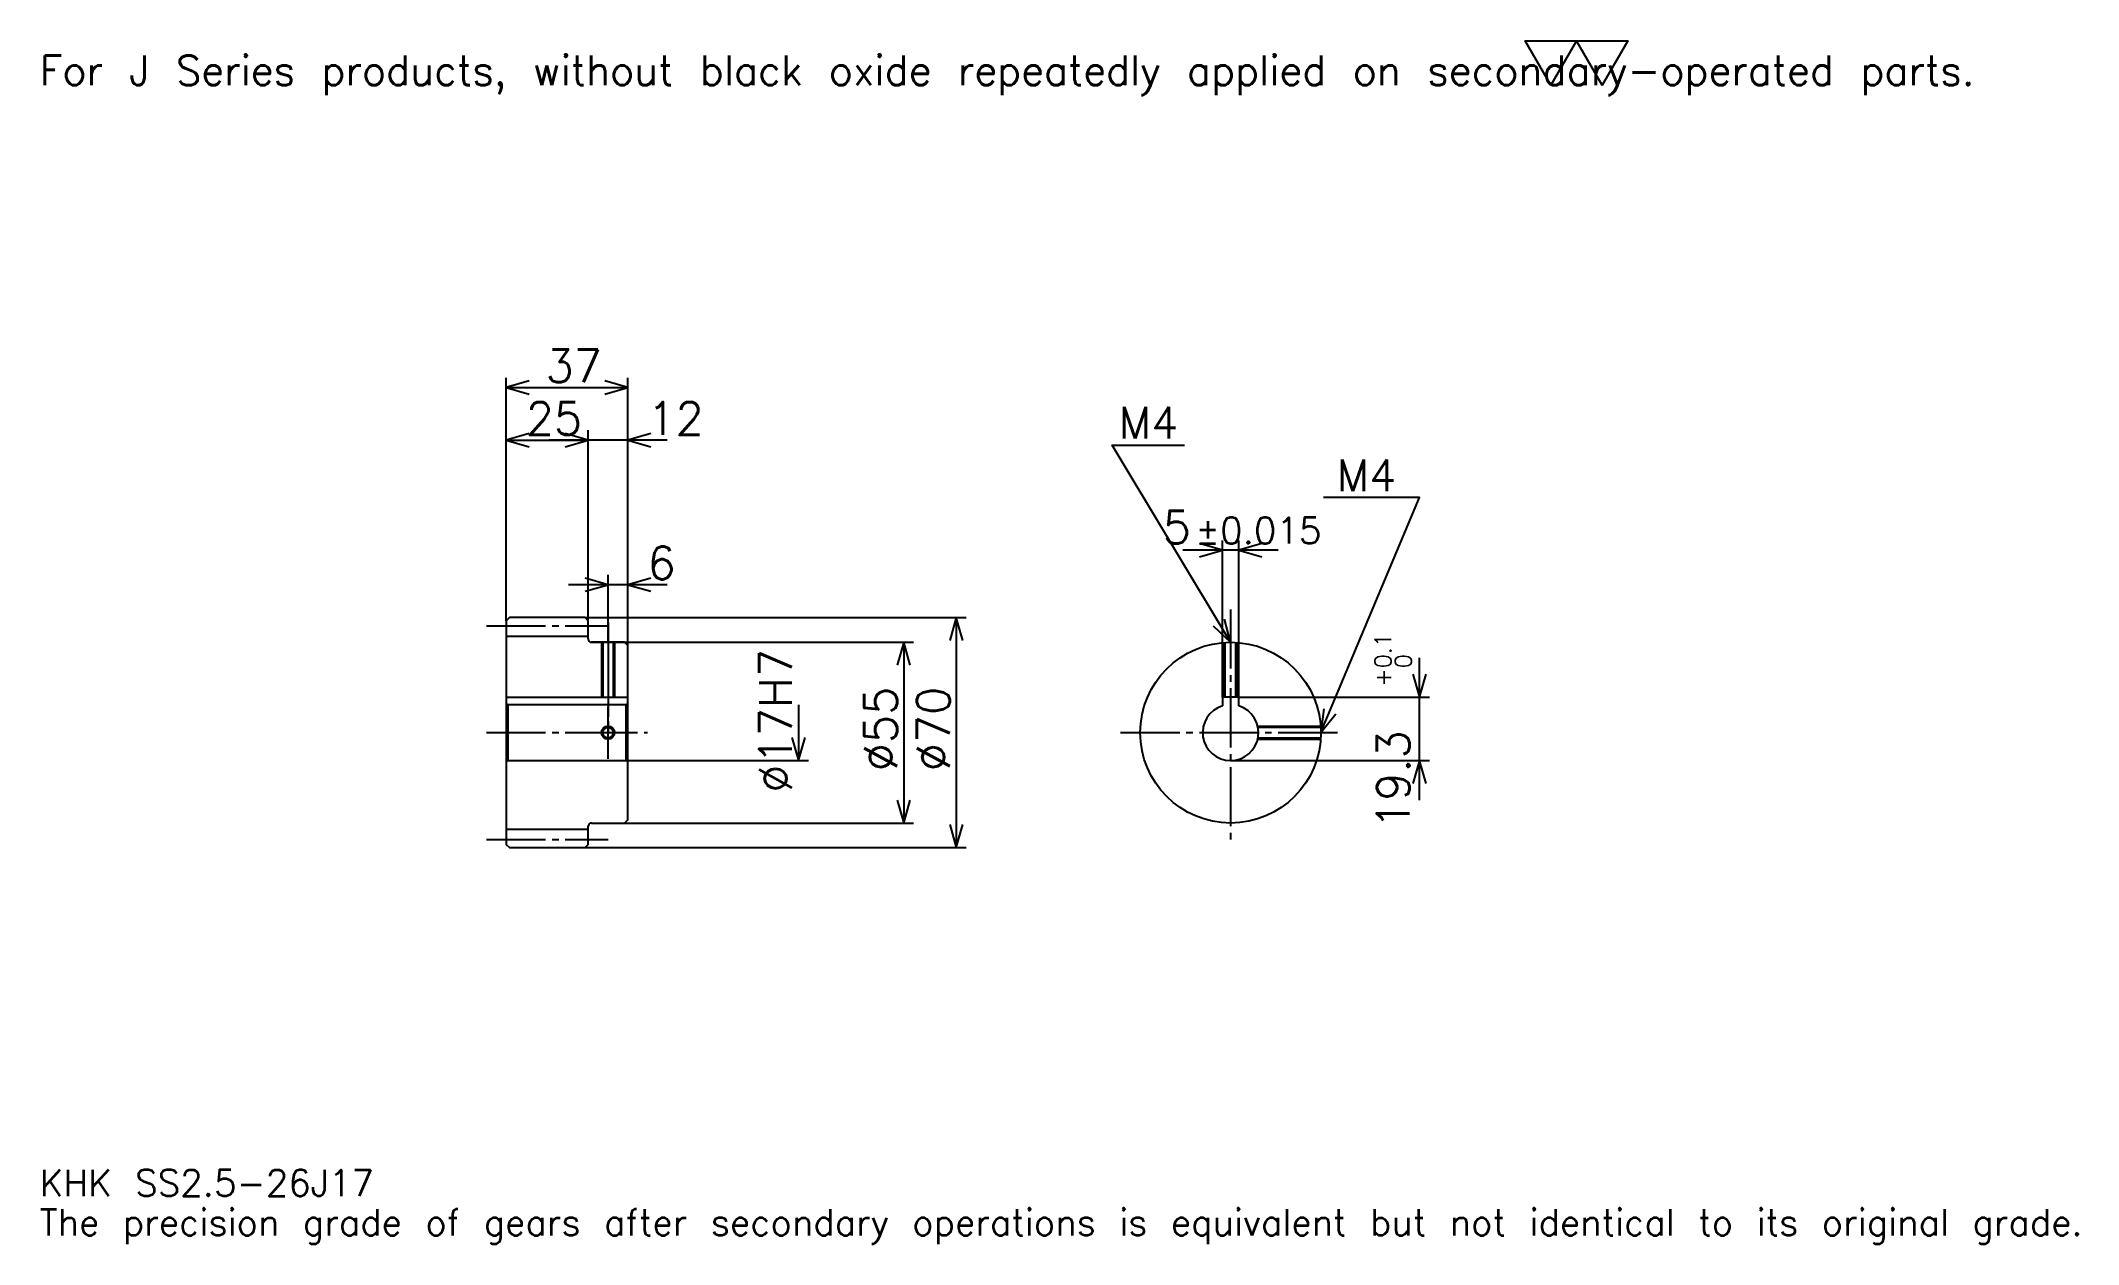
# Model space of a CAD drawing. Extents: x 20 to 641, y 7 to 374.
import ezdxf

# ---------------------------------------------------------------- set-up
doc = ezdxf.new("R2010")
doc.units = 0
doc.linetypes.add('DASHDOT', pattern=[24, 18, -2, 2, -2])
doc.layers.get('0').update_dxf_attribs({"linetype": 'CONTINUOUS'})
doc.layers.add('DASHDOT', color=6, linetype='DASHDOT')
doc.styles.add('KANJI', font='TXT', dxfattribs={"bigfont": 'BIGFONT'})

msp = doc.modelspace()

# ---------------------------------------------------------------- linework, layer by layer
at = {"color": 5}
for p, q in [((162, 198), (162, 271)), ((162, 268), (199, 268)), ((199, 198), (199, 271)), ((187, 198), (187, 255)), ((162, 252), (187, 252)), ((211, 252), (175, 252)), ((397, 218.5), (368, 218.5)), ((380, 173.800003), (380, 221.5)), ((385, 173.800003), (385, 221.5)), ((193, 198), (193, 211)), ((211, 208), (181, 208)), ((162, 197), (162, 198)), ((186, 198), (199, 198)), ((187, 197), (187, 198)), ((193, 190.5), (193, 198)), ((193, 190.5), (193, 198)), ((199, 198), (302, 198)), ((199, 189.5), (199, 198)), ((299, 198), (299, 128)), ((188, 190.5), (199, 190.5)), ((199, 190.5), (286, 190.5)), ((283, 190.5), (283, 135.5)), ((440, 142.5), (440, 185.800003)), ((385, 173.800003), (443, 173.800003)), ((251, 171.5), (251, 154.5)), ((199, 154.5), (254, 154.5)), ((382.5, 154.5), (443, 154.5)), ((188, 135.5), (199, 135.5)), ((199, 135.5), (286, 135.5)), ((186, 128), (199, 128)), ((199, 128), (302, 128))]:
    msp.add_line(p, q, dxfattribs=at)
at = {"color": 4}
for p, q in [((162, 192.375), (187, 192.375)), ((162, 173.800003), (199, 173.800003)), ((162.5, 171.5), (162.5, 154.5)), ((198.5, 171.5), (199, 172)), ((198.5, 154.5), (199, 154)), ((162, 133.625), (187, 133.625))]:
    msp.add_line(p, q, dxfattribs=at)
at = {"color": 7}
msp.add_lwpolyline([(480, 360), (472.200012, 373.519989), (503.399994, 373.519989), (495.600006, 360), (487.799988, 373.519989), (480, 360)], dxfattribs=at)
at = {"color": 5}
for points in [[(169, 270), (162, 268), (169, 266)], [(192, 266), (199, 268), (192, 270)], [(169, 254), (162, 252), (169, 250)], [(180, 250), (187, 252), (180, 254)], [(180, 250), (187, 252), (180, 254)], [(206, 254), (199, 252), (206, 250)], [(382.5, 190.5), (346.5, 250.5), (368.5, 250.5)], [(410, 163), (440, 234.5), (410.799988, 234.5)], [(373, 216.5), (380, 218.5), (373, 220.5)], [(392, 220.5), (385, 218.5), (392, 216.5)], [(186, 206), (193, 208), (186, 210)], [(206, 210), (199, 208), (206, 206)], [(301, 191), (299, 198), (297, 191)], [(377.183533, 195.47345), (382.5, 190.5), (380.613525, 197.531433)], [(285, 183.5), (283, 190.5), (281, 183.5)], [(438, 180.800003), (440, 173.800003), (442, 180.800003)], [(410.864075, 170.228653), (410, 163), (414.552551, 168.68103)], [(249, 161.5), (251, 154.5), (253, 161.5)], [(442, 147.5), (440, 154.5), (438, 147.5)], [(281, 142.5), (283, 135.5), (285, 142.5)], [(297, 135), (299, 128), (301, 135)]]:
    msp.add_lwpolyline(points, dxfattribs=at)
at = {"color": 4}
for points in [[(187, 191.5), (187, 197), (186, 198), (163, 198), (162, 197), (162, 154)], [(188, 135.5), (198, 135.5), (199, 136.5), (199, 189.5), (198, 190.5), (188, 190.5)], [(191, 190.5), (191, 173.800003)], [(191.380005, 190.5), (191.380005, 173.800003)], [(194.619995, 190.5), (194.619995, 173.800003)], [(195, 190.5), (195, 173.800003)], [(380.5, 173.800003), (380.5, 190.42717)], [(380.880005, 173.800003), (380.880005, 190.45224)], [(384.119995, 173.800003), (384.119995, 190.45224)], [(384.5, 173.800003), (384.5, 190.42717)], [(385, 171.124039), (385, 173.800003), (380, 173.800003), (380, 171.124039)], [(162, 154), (162.5, 154.5), (198.5, 154.5), (198.5, 171.5), (162.5, 171.5), (162, 172)], [(390.761353, 165), (409.927185, 165)], [(390.844177, 164.619995), (409.95224, 164.619995)], [(390.844177, 161.380005), (409.95224, 161.380005)], [(390.761353, 161), (409.927185, 161)], [(162, 154), (162, 129), (163, 128), (186, 128), (187, 129), (187, 134.5)]]:
    msp.add_lwpolyline(points, dxfattribs=at)
for centre, radius in [((382.5, 163), 27.5), ((193, 163), 1.62)]:
    msp.add_circle(centre, radius, dxfattribs=at)
at = {"color": 7}
msp.add_circle((193, 163), 2, dxfattribs=at)
at = {"color": 4}
for centre, radius, start, end in [((188, 191.5), 1, 180, 270), ((382.5, 163), 8.5, 107.104634835, 72.895365165), ((188, 134.5), 1, 90, 180)]:
    msp.add_arc(centre, radius, start, end, dxfattribs=at)
at = {"layer": 'DASHDOT', "color": 7}
for p, q in [((382.5, 200.5), (382.5, 129.5)), ((156, 195.5), (193, 195.5)), ((193, 190.5), (193, 163)), ((156, 163), (205, 163)), ((349, 163), (416, 163)), ((156, 130.5), (193, 130.5))]:
    msp.add_line(p, q, dxfattribs=at)
for points in [[(193, 196.5), (193, 167.800003)], [(193, 155), (193, 171)], [(185, 163), (201, 163)]]:
    msp.add_lwpolyline(points, dxfattribs=at)

# ---------------------------------------------------------------- texts
at = {"color": 7, "style": 'KANJI'}
for s, height, p in [('For J Series products, without black oxide repeatedly applied on secondary-operated parts.', 9, (20, 360)), ('37', 10, (174, 269.600006)), ('25', 10, (168, 253.600006)), ('12', 10, (205, 253.600006)), ('M4', 9.6, (348.5, 252.5)), ('M4', 9.6, (414.799988, 236.5)), ('5', 10, (361.858032, 220.5)), ('%%p0.015', 8, (371.756775, 220.5)), ('6', 10, (205, 209.600006)), ('KHK SS2.5-26J17', 8, (20, 22)), ('The precision grade of gears after secondary operations is equivalent but not identical to its original grade.', 8, (20, 10))]:
    msp.add_text(s, height=height, dxfattribs=at).set_placement(p)
for s, height, p in [('%%c17H7', 10, (249, 144.75)), ('0.1', 5, (431.399994, 182.590378)), ('0', 5, (437.600006, 182.590378)), ('+', 5, (431.399994, 176.990372)), ('%%c55', 10, (281, 151.25)), ('%%c70', 10, (297, 151.25)), ('19.3', 10, (437, 133.706421))]:
    msp.add_text(s, height=height, rotation=90, dxfattribs=at).set_placement(p)

doc.saveas('drawing.dxf')
